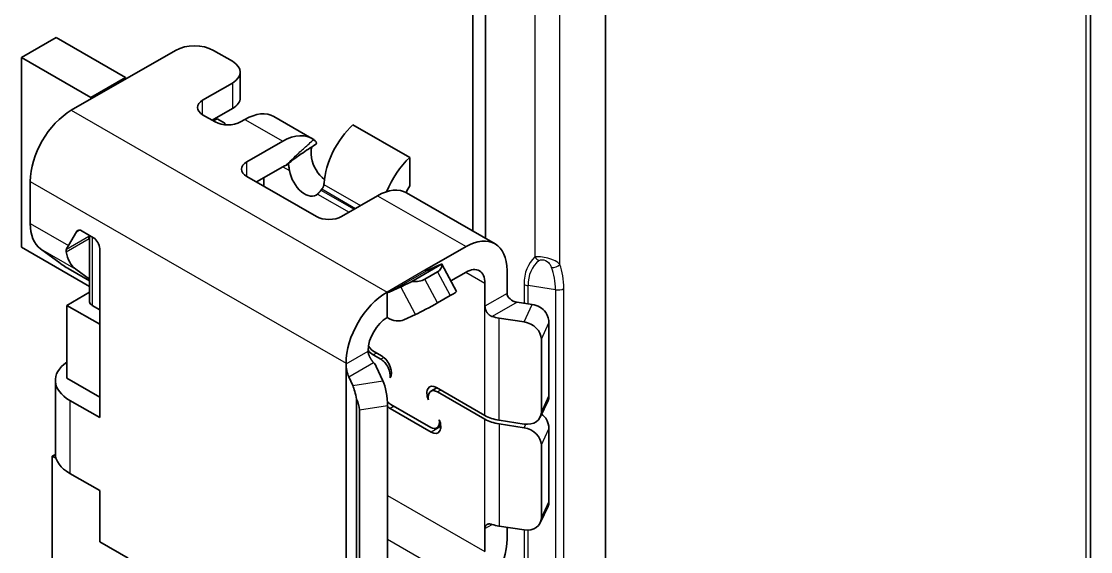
# Model space of a CAD drawing. Header units: millimetres. Extents: x 0 to 119, y 0 to 84.
# Drawn here: x 42.35 to 51.93, y 14.65 to 19.4 of the extents above; entities that cross this region are included whole.
import ezdxf

# ---------------------------------------------------------------- set-up
doc = ezdxf.new("R2010")
doc.units = ezdxf.units.MM
doc.header["$LTSCALE"] = 0.2
doc.layers.add('Sichtbar (ISO)', color=7, linetype='Continuous', lineweight=35)
doc.layers.add('Sichtbar schmal (ISO)', color=7, linetype='Continuous', lineweight=25)

msp = doc.modelspace()

# ---------------------------------------------------------------- linework, layer by layer
at = {"layer": 'Sichtbar (ISO)'}
for p, q in [((51.9283, 25.0418), (51.9283, 8.0314)), ((47.5847, 22.3692), (47.5847, 5.3034)), ((46.5099, 17.4549), (46.5099, 21.5515)), ((46.3968, 21.4864), (46.3968, 17.52)), ((42.6633, 19.2543), (42.3521, 19.0752)), ((42.6633, 19.2543), (43.2855, 18.896)), ((42.3521, 17.3747), (42.3521, 19.0752)), ((42.3521, 19.0752), (42.9744, 18.7168)), ((42.799, 18.6025), (43.7324, 19.14)), ((44.2415, 19.0423), (44.0718, 19.14)), ((43.2855, 18.896), (42.9744, 18.7168)), ((43.2855, 18.896), (43.2855, 18.8827)), ((44.3118, 18.9446), (44.3118, 18.7157)), ((43.9756, 18.6937), (44.2415, 18.8468)), ((42.9744, 18.7168), (42.9744, 18.7035)), ((44.0613, 18.5141), (44.2415, 18.6179)), ((44.0888, 18.4983), (43.9756, 18.5634)), ((44.0737, 18.507), (44.1058, 18.5255)), ((44.1736, 18.4864), (44.1058, 18.5255)), ((44.1736, 18.4864), (44.1736, 18.4727)), ((44.3547, 18.5211), (44.3151, 18.4983)), ((44.6141, 18.5466), (44.9536, 18.3511)), ((45.8311, 18.18), (45.322, 18.4732)), ((44.6941, 18.3256), (44.3716, 18.1399)), ((45.8311, 17.9253), (45.8311, 18.18)), ((44.9939, 17.6513), (44.3716, 18.0096)), ((44.6941, 18.0967), (44.4572, 17.9603)), ((42.4313, 17.9657), (42.4313, 17.5883)), ((44.5244, 17.9217), (44.5244, 17.999)), ((45.2202, 17.6513), (45.5426, 17.837)), ((45.8021, 17.8625), (46.594, 17.4064)), ((42.8453, 17.5142), (42.7737, 17.3911)), ((42.9979, 17.4604), (42.8967, 17.5205)), ((42.9623, 17.4816), (42.9623, 17.4456)), ((42.9623, 17.4456), (42.9623, 17.088)), ((42.9623, 17.0233), (42.3521, 17.3747)), ((42.5234, 17.3599), (42.698, 17.2319)), ((43.0536, 15.848), (43.0536, 17.363)), ((45.9669, 17.1692), (46.3346, 17.3809)), ((42.792, 17.1718), (42.9623, 17.0738)), ((42.8402, 17.1775), (42.9623, 17.088)), ((45.8481, 17.0679), (46.1157, 17.222)), ((46.0793, 17.154), (45.9662, 17.0889)), ((46.0899, 17.2144), (45.9857, 17.1667)), ((46.1179, 17.2248), (46.2499, 16.9781)), ((46.1987, 17.0738), (46.3346, 17.152)), ((46.7022, 17.1676), (46.7022, 16.9615)), ((42.9623, 17.0879), (42.9623, 16.8867)), ((46.5043, 17.0535), (46.5043, 16.8475)), ((42.7594, 16.8541), (42.9623, 16.971)), ((45.6274, 16.9737), (45.6274, 16.7448)), ((45.7505, 17.019), (45.6463, 16.9712)), ((42.7594, 16.8541), (42.7594, 16.2001)), ((42.7594, 16.8541), (43.0536, 16.6848)), ((43.0536, 16.8151), (42.9857, 16.8541)), ((46.08, 16.8761), (46.1931, 16.9413)), ((46.7915, 16.8824), (46.9269, 16.8615)), ((45.8825, 16.7723), (45.7783, 16.7246)), ((46.6298, 16.7404), (46.8544, 16.7057)), ((47.0766, 16.0423), (47.0766, 16.6963)), ((47.009, 15.897), (47.009, 16.5511)), ((45.4577, 16.4509), (45.4577, 16.4443)), ((45.5709, 16.3713), (45.503, 16.4103)), ((45.5143, 16.4365), (45.5822, 16.3974)), ((45.2597, 16.3369), (45.2597, 16.3303)), ((45.2597, 16.3303), (45.2597, 8.7239)), ((45.5302, 16.3067), (45.5904, 16.1773)), ((42.7594, 16.2001), (43.0536, 16.0307)), ((45.2837, 16.2135), (45.3199, 16.1355)), ((42.6564, 16.1816), (42.6564, 15.5276)), ((46.0201, 16.084), (46.0733, 16.1146)), ((46.0687, 16.1173), (46.5043, 15.8665)), ((43.0536, 15.848), (42.7853, 16.0025)), ((45.3529, 8.6407), (45.3529, 16.013)), ((46.5043, 15.8338), (46.08, 16.0781)), ((46.9995, 15.8534), (47.0686, 16.0018)), ((45.3795, 15.9185), (45.3795, 8.7045)), ((45.6318, 8.7434), (45.6318, 15.9575)), ((46.0234, 15.7182), (45.6557, 15.93)), ((45.6614, 15.966), (46.0178, 15.7607)), ((46.6298, 15.8247), (46.8544, 15.7901)), ((46.0737, 15.7552), (46.108, 15.775)), ((46.6298, 15.792), (46.8544, 15.7574)), ((47.0766, 15.0939), (47.0766, 15.748)), ((42.6293, 15.5028), (42.6567, 15.5185)), ((47.009, 15.6027), (47.009, 14.9487)), ((42.6632, 15.4832), (42.6293, 15.5028)), ((42.6293, 13.8186), (42.6293, 15.5028)), ((43.0536, 15.1939), (42.7853, 15.3484)), ((43.0536, 14.7347), (43.0536, 15.1939)), ((46.9995, 14.905), (47.0686, 15.0534)), ((46.5043, 14.8527), (46.5043, 14.6467)), ((46.6298, 14.8764), (46.8544, 14.8417)), ((46.7022, 14.8652), (46.7022, 14.7607)), ((43.3081, 14.5881), (43.0536, 14.7347))]:
    msp.add_line(p, q, dxfattribs=at)
for centre, major_axis, ratio, start_param, end_param in [((43.9021, 19.0423), (-0.24, 0), 0.575862, 3.926991, 5.497787), ((44.0718, 18.9446), (0.24, 0), 0.575862, 5.497787, 7.068583), ((44.0888, 18.6286), (-0.16, 0), 0.575862, 5.497787, 7.068583), ((44.0718, 18.7157), (0.24, 0), 0.575862, 5.497787, 6.283185), ((42.799, 18.1774), (-0.2595, -0.4506), 0.578093, 3.925057, 5.495853), ((44.3547, 18.096), (0.2595, 0.4506), 0.578093, 0, 0.783464), ((44.2019, 18.5634), (0.16, 0), 0.575862, 3.926991, 5.497787), ((44.6941, 17.9005), (0.2595, 0.4506), 0.578093, 6.214512, 7.06665), ((45.4295, 18.1285), (-0.2595, -0.4506), 0.578093, 4.221696, 5.418854), ((44.4848, 18.0748), (-0.16, 0), 0.575862, 5.497787, 7.068583), ((44.6941, 17.9005), (-0.1198, -0.208), 0.578093, 3.741295, 3.925057), ((45.09, 18.1287), (-0.0998, 0.1733), 0.578093, 0.98869, 2.185504), ((45.9386, 17.8354), (-0.2595, -0.4506), 0.578093, 4.221696, 4.954021), ((44.8921, 18.0146), (0.0998, -0.1733), 0.578093, 4.130282, 6.427016), ((44.9646, 18.077), (-0.0549, 0.2196), 0.374595, 3.930189, 4.006286), ((45.9386, 17.8354), (0.1198, 0.208), 0.578093, 1.469317, 1.757923), ((44.9416, 18.0432), (-0.0925, -0.2312), 0.651645, 1.109754, 1.170749), ((45.5426, 17.4119), (0.2595, 0.4506), 0.578093, 0, 0.783464), ((45.107, 17.7165), (-0.16, 0), 0.575862, 0.785398, 2.356194), ((42.799, 17.8), (-0.2595, -0.4506), 0.578093, 5.495853, 6.219319), ((42.8958, 17.4557), (-0.0399, 0.0693), 0.578093, 5.483993, 6.603754), ((43.1414, 17.6029), (0.1847, 0.1696), 0.263701, 2.598248, 2.667614), ((43.1158, 17.6176), (-0.1198, -0.208), 0.578093, 5.883902, 5.935941), ((42.997, 17.3955), (0.0399, -0.0693), 0.578093, 0.787332, 2.3424), ((46.3346, 16.9558), (0.2595, 0.4506), 0.578093, 5.495853, 7.06665), ((43.1158, 17.6176), (-0.2595, -0.4506), 0.578093, 5.671392, 6.219319), ((43.1414, 17.6029), (0.4002, 0.3676), 0.263701, 2.437198, 2.542802), ((42.7546, 17.1993), (0.0678, -0.0425), 0.052078, 3.758945, 5.329742), ((45.9669, 17.2019), (0.02, -0.0347), 0.578093, 5.499721, 6.229449), ((45.9275, 17.2414), (-0.1879, 0.0437), 0.531497, 2.624188, 3.375285), ((45.9768, 17.1493), (0.1411, 0.0755), 0.043827, 6.080558, 6.900257), ((46.3346, 16.9558), (0.1198, 0.208), 0.578093, 5.495853, 7.06665), ((43.0423, 17.0356), (0.0799, -0.0526), 0.055003, 3.167734, 3.177734), ((45.8637, 17.0841), (0.1411, 0.0755), 0.043827, 3.758664, 4.578363), ((45.8144, 17.1763), (0.1879, -0.0437), 0.531497, 5.014683, 5.765781), ((45.6274, 16.5486), (-0.2595, -0.4506), 0.578093, 3.925057, 5.495853), ((45.6274, 17.0064), (0.02, -0.0347), 0.578093, 5.499721, 6.229449), ((46.1088, 16.9026), (0.1411, 0.0755), 0.043827, 5.32946, 6.283185), ((46.7915, 16.9478), (-0.0871, 0.0276), 0.698876, 0.217601, 1.788397), ((43.0423, 16.8867), (-0.08, 0), 0.575862, 0, 0.785398), ((45.9957, 16.8375), (0.1411, 0.0755), 0.043827, 3.758664, 5.32946), ((46.9269, 16.7307), (0.1451, -0.0675), 0.78969, 1.001836, 1.922926), ((46.946, 16.7716), (0.1043, -0.1388), 0.566752, 0.646427, 1.296133), ((45.6274, 16.5486), (-0.1198, -0.208), 0.578093, 3.925057, 5.495853), ((45.6274, 17.0064), (0.1597, -0.2773), 0.578093, 5.499721, 6.229449), ((46.7022, 16.8961), (0.28, 0), 0.575862, 4.216743, 4.45059), ((46.8544, 16.5749), (0.1451, -0.0675), 0.78969, 0.35213, 1.922926), ((45.5143, 16.5346), (-0.0599, 0.104), 0.578093, 1.674992, 2.358128), ((45.503, 16.5085), (-0.0599, 0.104), 0.578093, 1.795604, 2.358128), ((45.5822, 16.2993), (0.0599, -0.104), 0.578093, 0.226342, 2.358128), ((43.0964, 16.1816), (-0.44, 0), 0.575862, 5.584889, 7.068583), ((45.2837, 16.279), (0.0155, -0.0831), 0.218781, 4.005621, 5.576417), ((45.2597, 16.2649), (0.28, 0), 0.575862, 0.261799, 0.495646), ((45.5709, 16.2732), (0.0599, -0.104), 0.578093, 0.587309, 2.358128), ((45.3199, 16.0047), (0.0244, -0.1581), 0.211597, 1.590431, 2.511521), ((45.5904, 16.0465), (0.0244, -0.1581), 0.211597, 0.940724, 2.511521), ((46.0687, 16.0192), (-0.0599, 0.104), 0.578093, 5.499721, 7.631507), ((46.08, 15.98), (-0.0599, 0.104), 0.578093, 5.499721, 7.27054), ((45.2489, 15.9938), (-0.1043, 0.1388), 0.566752, 3.78802, 4.437726), ((46.946, 16.1175), (0.1043, -0.1388), 0.566752, 0.294297, 0.646427), ((45.6614, 16.0575), (-0.0559, 0.0971), 0.578093, 1.959597, 2.358128), ((45.6557, 16.0281), (-0.0599, 0.104), 0.578093, 2.072494, 2.358128), ((46.8544, 15.9209), (0.1451, -0.0675), 0.78969, 5.064519, 6.635315), ((46.0178, 15.8523), (0.0559, -0.0971), 0.578093, 5.499721, 7.288927), ((46.0234, 15.8163), (0.0599, -0.104), 0.578093, 5.499721, 7.635694), ((46.7022, 15.9805), (0.28, 0), 0.575862, 3.926991, 4.45059), ((46.7022, 15.9478), (0.28, 0), 0.575862, 3.926991, 4.45059), ((46.9269, 15.7823), (0.1451, -0.0675), 0.78969, 1.001836, 1.344899), ((46.946, 15.8232), (0.1043, -0.1388), 0.566752, 0.646427, 1.296133), ((46.8544, 15.6266), (0.1451, -0.0675), 0.78969, 0.35213, 1.922926), ((43.0964, 15.5276), (-0.44, 0), 0.575862, 0, 0.785398), ((46.946, 15.1692), (0.1043, -0.1388), 0.566752, 0.294297, 0.646427), ((46.8544, 14.9725), (0.1451, -0.0675), 0.78969, 5.064519, 6.635315), ((46.7022, 15.0321), (0.28, 0), 0.575862, 4.216743, 4.45059), ((46.3346, 14.549), (0.2595, 0.4506), 0.578093, 3.925057, 5.495853)]:
    msp.add_ellipse(centre, major_axis=major_axis, ratio=ratio, start_param=start_param, end_param=end_param, dxfattribs=at)
for points, knots in [([(44.9869, 18.2958), (44.9444, 18.2691), (44.9015, 18.2412), (44.8365, 18.1962), (44.8146, 18.1805), (44.7815, 18.1559), (44.7704, 18.1474), (44.7536, 18.1343), (44.748, 18.1299), (44.7368, 18.1209), (44.7304, 18.1167), (44.7256, 18.1118)], [0, 0, 0, 0, 0.02683164, 0.02683164, 0.04031522, 0.04031522, 0.0470771, 0.0470771, 0.05046213, 0.05046213, 0.05384815, 0.05384815, 0.05384815, 0.05384815]), ([(44.9708, 18.3398), (44.9742, 18.3372), (44.9773, 18.3347), (44.9799, 18.3322), (44.9829, 18.3296), (44.9853, 18.3269), (44.9873, 18.3244), (44.9875, 18.3241), (44.9878, 18.3238), (44.988, 18.3235), (44.9882, 18.3232), (44.9884, 18.3229), (44.9886, 18.3226), (44.9903, 18.3203), (44.9915, 18.3181), (44.9924, 18.3161), (44.9934, 18.3139), (44.9939, 18.3117), (44.9941, 18.3097), (44.9941, 18.3096), (44.9941, 18.3094), (44.9942, 18.3092), (44.9942, 18.3091), (44.9942, 18.3089), (44.9942, 18.3087), (44.9942, 18.3073), (44.9941, 18.306), (44.9938, 18.3048), (44.9936, 18.3042), (44.9935, 18.3037), (44.9933, 18.3032), (44.9931, 18.3026), (44.9928, 18.3021), (44.9925, 18.3015), (44.9919, 18.3005), (44.9912, 18.2995), (44.9903, 18.2986), (44.9902, 18.2984), (44.99, 18.2983), (44.9899, 18.2981), (44.9894, 18.2977), (44.989, 18.2973), (44.9885, 18.2969), (44.988, 18.2966), (44.9874, 18.2962), (44.9869, 18.2958)], [0, 0, 0, 0, 0.0275436, 0.0275436, 0.0275436, 0.0575471, 0.0575471, 0.0575471, 0.0608568, 0.0608568, 0.0608568, 0.064493, 0.064493, 0.064493, 0.0912451, 0.0912451, 0.0912451, 0.1192055, 0.1192055, 0.1192055, 0.1216001, 0.1216001, 0.1216001, 0.1240066, 0.1240066, 0.1240066, 0.1436768, 0.1436768, 0.1436768, 0.1521061, 0.1521061, 0.1521061, 0.161245, 0.161245, 0.161245, 0.1795719, 0.1795719, 0.1795719, 0.1825708, 0.1825708, 0.1825708, 0.1910988, 0.1910988, 0.1910988, 0.1998326, 0.1998326, 0.1998326, 0.1998326]), ([(44.9515, 18.1758), (44.9511, 18.1783), (44.9507, 18.1809), (44.9503, 18.1834), (44.9499, 18.1866), (44.9495, 18.1897), (44.9491, 18.1928), (44.9489, 18.1948), (44.9487, 18.1968), (44.9485, 18.1987), (44.9484, 18.1992), (44.9484, 18.1996), (44.9483, 18.2001), (44.9479, 18.2039), (44.9476, 18.2077), (44.9474, 18.2114), (44.9472, 18.2145), (44.9471, 18.2176), (44.947, 18.2206), (44.947, 18.2211), (44.9469, 18.2216), (44.9469, 18.2221), (44.9469, 18.2226), (44.9469, 18.2231), (44.9469, 18.2236), (44.9469, 18.2256), (44.9468, 18.2276), (44.9469, 18.2295), (44.9469, 18.2304), (44.9469, 18.2313), (44.9469, 18.2322), (44.9469, 18.2333), (44.9469, 18.2343), (44.947, 18.2353), (44.947, 18.2375), (44.9471, 18.2396), (44.9473, 18.2416), (44.9474, 18.2441), (44.9477, 18.2464), (44.9479, 18.2487), (44.948, 18.2492), (44.9481, 18.2498), (44.9481, 18.2503), (44.9482, 18.2508), (44.9483, 18.2513), (44.9483, 18.2519), (44.9485, 18.253), (44.9487, 18.254), (44.9488, 18.2551), (44.949, 18.2561), (44.9492, 18.2571), (44.9494, 18.2581), (44.9499, 18.2606), (44.9505, 18.263), (44.9511, 18.2652), (44.9517, 18.2672), (44.9524, 18.2691), (44.9531, 18.271), (44.9531, 18.2711), (44.9532, 18.2713), (44.9533, 18.2714), (44.9534, 18.2718), (44.9535, 18.2721), (44.9537, 18.2724), (44.9542, 18.2736), (44.9547, 18.2747), (44.9553, 18.2758)], [0, 0, 0, 0, 0.0109561, 0.0109561, 0.0109561, 0.0247816, 0.0247816, 0.0247816, 0.0335996, 0.0335996, 0.0335996, 0.0357188, 0.0357188, 0.0357188, 0.0534816, 0.0534816, 0.0534816, 0.0686708, 0.0686708, 0.0686708, 0.0712289, 0.0712289, 0.0712289, 0.0737989, 0.0737989, 0.0737989, 0.0841642, 0.0841642, 0.0841642, 0.0890588, 0.0890588, 0.0890588, 0.0947906, 0.0947906, 0.0947906, 0.1069291, 0.1069291, 0.1069291, 0.12134, 0.12134, 0.12134, 0.12479, 0.12479, 0.12479, 0.1282281, 0.1282281, 0.1282281, 0.1354085, 0.1354085, 0.1354085, 0.1425889, 0.1425889, 0.1425889, 0.1603627, 0.1603627, 0.1603627, 0.1766889, 0.1766889, 0.1766889, 0.1781364, 0.1781364, 0.1781364, 0.1810477, 0.1810477, 0.1810477, 0.1921426, 0.1921426, 0.1921426, 0.1921426]), ([(44.7535, 18.0617), (44.7529, 18.0653), (44.7524, 18.0687), (44.7518, 18.0721), (44.7514, 18.0751), (44.7509, 18.0781), (44.7504, 18.0809), (44.7497, 18.0858), (44.7489, 18.0906), (44.7482, 18.095), (44.7479, 18.0967), (44.7477, 18.0984), (44.7474, 18.1), (44.7473, 18.1009), (44.7471, 18.1018), (44.747, 18.1026), (44.7468, 18.104), (44.7466, 18.1053), (44.7463, 18.1066), (44.7463, 18.1071), (44.7462, 18.1076), (44.7461, 18.1081), (44.746, 18.1088), (44.7459, 18.1095), (44.7457, 18.1102), (44.7456, 18.1111), (44.7454, 18.112), (44.7453, 18.1129), (44.7451, 18.1138), (44.745, 18.1147), (44.7448, 18.1155), (44.7446, 18.1167), (44.7444, 18.1179), (44.7442, 18.119), (44.7441, 18.1196), (44.744, 18.1201), (44.7439, 18.1207), (44.7438, 18.1213), (44.7437, 18.1218), (44.7436, 18.1223), (44.7434, 18.1234), (44.7433, 18.1245), (44.7431, 18.1255), (44.743, 18.1256), (44.743, 18.1257), (44.743, 18.1259)], [0, 0, 0, 0, 0.0149589, 0.0149589, 0.0149589, 0.0283271, 0.0283271, 0.0283271, 0.0511101, 0.0511101, 0.0511101, 0.0596843, 0.0596843, 0.0596843, 0.0644806, 0.0644806, 0.0644806, 0.0717356, 0.0717356, 0.0717356, 0.0745687, 0.0745687, 0.0745687, 0.0787637, 0.0787637, 0.0787637, 0.0841348, 0.0841348, 0.0841348, 0.0895059, 0.0895059, 0.0895059, 0.0969846, 0.0969846, 0.0969846, 0.100724, 0.100724, 0.100724, 0.1044633, 0.1044633, 0.1044633, 0.1119318, 0.1119318, 0.1119318, 0.1128711, 0.1128711, 0.1128711, 0.1128711]), ([(45.0443, 17.8976), (45.046, 17.8999), (45.0476, 17.9022), (45.0492, 17.9046), (45.0511, 17.9075), (45.0528, 17.9104), (45.0543, 17.9134), (45.0549, 17.9146), (45.0555, 17.9158), (45.056, 17.917), (45.0568, 17.9186), (45.0574, 17.9203), (45.0581, 17.9219), (45.0585, 17.9231), (45.0589, 17.9243), (45.0593, 17.9255), (45.0594, 17.926), (45.0596, 17.9264), (45.0597, 17.9269), (45.06, 17.9278), (45.0602, 17.9287), (45.0604, 17.9297), (45.061, 17.9321), (45.0614, 17.9344), (45.0617, 17.9368)], [0, 0, 0, 0, 0.01114207, 0.01114207, 0.01114207, 0.02489177, 0.02489177, 0.02489177, 0.03044668, 0.03044668, 0.03044668, 0.03804042, 0.03804042, 0.03804042, 0.04352217, 0.04352217, 0.04352217, 0.04563416, 0.04563416, 0.04563416, 0.04987541, 0.04987541, 0.04987541, 0.06088377, 0.06088377, 0.06088377, 0.06088377]), ([(45.0353, 17.8863), (45.0327, 17.8832), (45.0303, 17.8802), (45.0279, 17.8773), (45.0271, 17.8763), (45.0263, 17.8754), (45.0256, 17.8745), (45.0246, 17.8733), (45.0236, 17.8721), (45.0227, 17.871), (45.0216, 17.8697), (45.0205, 17.8684), (45.0195, 17.8671), (45.0193, 17.8669), (45.0191, 17.8666), (45.0188, 17.8663), (45.0184, 17.8658), (45.0179, 17.8653), (45.0175, 17.8648), (45.0155, 17.8624), (45.0135, 17.8602), (45.0117, 17.8581), (45.0094, 17.8556), (45.0073, 17.8534), (45.0052, 17.8514)], [0, 0, 0, 0, 0.01567255, 0.01567255, 0.01567255, 0.02068847, 0.02068847, 0.02068847, 0.02729573, 0.02729573, 0.02729573, 0.034817, 0.034817, 0.034817, 0.03643099, 0.03643099, 0.03643099, 0.03964543, 0.03964543, 0.03964543, 0.05462497, 0.05462497, 0.05462497, 0.07284483, 0.07284483, 0.07284483, 0.07284483]), ([(42.9566, 17.4742), (42.9561, 17.4727), (42.9557, 17.4711), (42.9555, 17.4695), (42.9554, 17.4681), (42.9554, 17.4667), (42.9555, 17.4652), (42.9555, 17.4649), (42.9555, 17.4646), (42.9555, 17.4642), (42.9556, 17.4638), (42.9556, 17.4633), (42.9557, 17.4629), (42.9559, 17.4615), (42.9562, 17.4601), (42.9566, 17.4587), (42.9569, 17.4578), (42.9572, 17.4568), (42.9575, 17.4558), (42.9579, 17.4549), (42.9583, 17.4539), (42.9587, 17.4529)], [0, 0, 0, 0, 0.01223658, 0.01223658, 0.01223658, 0.02234269, 0.02234269, 0.02234269, 0.02451267, 0.02451267, 0.02451267, 0.02760664, 0.02760664, 0.02760664, 0.03673153, 0.03673153, 0.03673153, 0.04283492, 0.04283492, 0.04283492, 0.04893831, 0.04893831, 0.04893831, 0.04893831]), ([(42.7562, 17.3587), (42.7554, 17.3572), (42.7548, 17.3555), (42.7543, 17.3537), (42.7538, 17.3518), (42.7534, 17.3499), (42.7532, 17.3479), (42.753, 17.3462), (42.753, 17.3444), (42.753, 17.3426), (42.753, 17.3423), (42.753, 17.3419), (42.753, 17.3416), (42.7531, 17.3412), (42.7531, 17.3409), (42.7531, 17.3405), (42.7532, 17.3387), (42.7534, 17.3368), (42.7538, 17.3349)], [0, 0, 0, 0, 0.01174824, 0.01174824, 0.01174824, 0.02356387, 0.02356387, 0.02356387, 0.03347259, 0.03347259, 0.03347259, 0.0353908, 0.0353908, 0.0353908, 0.03729786, 0.03729786, 0.03729786, 0.04714898, 0.04714898, 0.04714898, 0.04714898]), ([(46.5691, 16.7543), (46.5662, 16.7552), (46.5635, 16.7562), (46.5607, 16.7574), (46.5589, 16.7582), (46.5572, 16.7591), (46.5554, 16.76), (46.5539, 16.7609), (46.5523, 16.7617), (46.5508, 16.7627), (46.5502, 16.7631), (46.5496, 16.7635), (46.5489, 16.7639), (46.5483, 16.7643), (46.5477, 16.7647), (46.5471, 16.7652), (46.5456, 16.7662), (46.5441, 16.7673), (46.5427, 16.7684), (46.541, 16.7698), (46.5394, 16.7711), (46.5379, 16.7726), (46.5375, 16.7729), (46.5372, 16.7732), (46.5368, 16.7736), (46.5364, 16.7739), (46.5361, 16.7742), (46.5357, 16.7746), (46.5342, 16.7761), (46.5328, 16.7776), (46.5314, 16.7792), (46.5305, 16.7802), (46.5296, 16.7812), (46.5288, 16.7822), (46.5284, 16.7827), (46.5279, 16.7832), (46.5275, 16.7838), (46.5271, 16.7843), (46.5267, 16.7848), (46.5263, 16.7853), (46.5255, 16.7863), (46.5248, 16.7873), (46.524, 16.7884), (46.5235, 16.7891), (46.523, 16.7898), (46.5226, 16.7906), (46.5223, 16.791), (46.522, 16.7914), (46.5217, 16.7918), (46.5207, 16.7934), (46.5197, 16.795), (46.5188, 16.7967), (46.5174, 16.7989), (46.5162, 16.8012), (46.5151, 16.8036), (46.5148, 16.8042), (46.5144, 16.8049), (46.5141, 16.8056), (46.5139, 16.8061), (46.5137, 16.8066), (46.5134, 16.8071), (46.5126, 16.809), (46.5118, 16.8108), (46.5111, 16.8127), (46.5107, 16.8139), (46.5102, 16.8151), (46.5098, 16.8163), (46.5094, 16.8175), (46.509, 16.8187), (46.5087, 16.8199), (46.5079, 16.8223), (46.5073, 16.8247), (46.5067, 16.827), (46.5065, 16.8282), (46.5062, 16.8294), (46.506, 16.8306), (46.5057, 16.8317), (46.5055, 16.8329), (46.5054, 16.8341), (46.505, 16.8364), (46.5047, 16.8387), (46.5045, 16.8409), (46.5043, 16.8432), (46.5043, 16.8454), (46.5043, 16.8475)], [0, 0, 0, 0, 0.0120543, 0.0120543, 0.0120543, 0.0198214, 0.0198214, 0.0198214, 0.0268172, 0.0268172, 0.0268172, 0.0297329, 0.0297329, 0.0297329, 0.0326605, 0.0326605, 0.0326605, 0.0396849, 0.0396849, 0.0396849, 0.0477368, 0.0477368, 0.0477368, 0.0496242, 0.0496242, 0.0496242, 0.0515012, 0.0515012, 0.0515012, 0.0595082, 0.0595082, 0.0595082, 0.0644661, 0.0644661, 0.0644661, 0.0670114, 0.0670114, 0.0670114, 0.069424, 0.069424, 0.069424, 0.074267, 0.074267, 0.074267, 0.0775376, 0.0775376, 0.0775376, 0.0793767, 0.0793767, 0.0793767, 0.0865184, 0.0865184, 0.0865184, 0.096382, 0.096382, 0.096382, 0.099219, 0.099219, 0.099219, 0.1014304, 0.1014304, 0.1014304, 0.109119, 0.109119, 0.109119, 0.1140724, 0.1140724, 0.1140724, 0.1190259, 0.1190259, 0.1190259, 0.1289126, 0.1289126, 0.1289126, 0.1338559, 0.1338559, 0.1338559, 0.1387993, 0.1387993, 0.1387993, 0.1486778, 0.1486778, 0.1486778, 0.1585563, 0.1585563, 0.1585563, 0.1585563]), ([(45.4577, 16.4443), (45.4577, 16.44), (45.4581, 16.4355), (45.4588, 16.4309), (45.4596, 16.4262), (45.4606, 16.4215), (45.462, 16.4167), (45.4631, 16.413), (45.4643, 16.4094), (45.4657, 16.4058), (45.466, 16.405), (45.4663, 16.4042), (45.4666, 16.4035), (45.4671, 16.4021), (45.4677, 16.4008), (45.4682, 16.3995), (45.4689, 16.398), (45.4696, 16.3964), (45.4703, 16.3949), (45.4712, 16.393), (45.4721, 16.3912), (45.473, 16.3894), (45.4733, 16.3888), (45.4735, 16.3883), (45.4738, 16.3878), (45.4741, 16.3872), (45.4744, 16.3867), (45.4747, 16.3862), (45.4756, 16.3844), (45.4766, 16.3826), (45.4776, 16.3808), (45.4785, 16.3792), (45.4795, 16.3776), (45.4804, 16.376), (45.4808, 16.3754), (45.4812, 16.3747), (45.4815, 16.3741), (45.4819, 16.3735), (45.4823, 16.3729), (45.4827, 16.3723), (45.4837, 16.3707), (45.4847, 16.3692), (45.4857, 16.3677), (45.4868, 16.366), (45.4879, 16.3643), (45.4891, 16.3627), (45.4893, 16.3623), (45.4896, 16.362), (45.4899, 16.3616), (45.4901, 16.3612), (45.4904, 16.3608), (45.4907, 16.3605), (45.4918, 16.3589), (45.4929, 16.3574), (45.494, 16.3559), (45.4947, 16.355), (45.4954, 16.3541), (45.4961, 16.3532), (45.4968, 16.3524), (45.4975, 16.3515), (45.4982, 16.3507), (45.4989, 16.3498), (45.4995, 16.349), (45.5002, 16.3482), (45.5005, 16.3478), (45.5009, 16.3474), (45.5012, 16.347), (45.5015, 16.3466), (45.5019, 16.3463), (45.5022, 16.3459), (45.5029, 16.3451), (45.5035, 16.3444), (45.5042, 16.3437), (45.5048, 16.343), (45.5054, 16.3423), (45.5061, 16.3416)], [0, 0, 0, 0, 0.0197663, 0.0197663, 0.0197663, 0.0395468, 0.0395468, 0.0395468, 0.0543781, 0.0543781, 0.0543781, 0.0575399, 0.0575399, 0.0575399, 0.0629152, 0.0629152, 0.0629152, 0.0692702, 0.0692702, 0.0692702, 0.0769478, 0.0769478, 0.0769478, 0.0792125, 0.0792125, 0.0792125, 0.0814659, 0.0814659, 0.0814659, 0.0891047, 0.0891047, 0.0891047, 0.0962373, 0.0962373, 0.0962373, 0.0990182, 0.0990182, 0.0990182, 0.101811, 0.101811, 0.101811, 0.1089743, 0.1089743, 0.1089743, 0.1170373, 0.1170373, 0.1170373, 0.1189198, 0.1189198, 0.1189198, 0.1207916, 0.1207916, 0.1207916, 0.1288086, 0.1288086, 0.1288086, 0.1337609, 0.1337609, 0.1337609, 0.1387131, 0.1387131, 0.1387131, 0.1436752, 0.1436752, 0.1436752, 0.1461563, 0.1461563, 0.1461563, 0.1486373, 0.1486373, 0.1486373, 0.1535844, 0.1535844, 0.1535844, 0.1585315, 0.1585315, 0.1585315, 0.1585315]), ([(46.5043, 14.8527), (46.5043, 14.857), (46.5046, 14.8611), (46.5054, 14.8649), (46.5059, 14.8677), (46.5067, 14.8704), (46.5076, 14.8729), (46.5079, 14.8738), (46.5083, 14.8746), (46.5087, 14.8754), (46.5092, 14.8765), (46.5097, 14.8776), (46.5104, 14.8786), (46.5106, 14.8791), (46.5109, 14.8795), (46.5111, 14.8799), (46.5114, 14.8803), (46.5116, 14.8807), (46.5119, 14.881), (46.5126, 14.882), (46.5134, 14.8829), (46.5141, 14.8838), (46.5151, 14.8849), (46.5162, 14.8859), (46.5173, 14.8869), (46.518, 14.8875), (46.5187, 14.888), (46.5195, 14.8885), (46.5202, 14.889), (46.5209, 14.8895), (46.5217, 14.8899), (46.5224, 14.8903), (46.5232, 14.8907), (46.524, 14.8911), (46.5247, 14.8914), (46.5255, 14.8918), (46.5263, 14.8921), (46.5274, 14.8925), (46.5285, 14.8929), (46.5296, 14.8932), (46.5302, 14.8933), (46.5308, 14.8935), (46.5314, 14.8936), (46.5319, 14.8937), (46.5325, 14.8939), (46.5331, 14.894), (46.5337, 14.8941), (46.5343, 14.8942), (46.535, 14.8943), (46.5356, 14.8944), (46.5362, 14.8944), (46.5368, 14.8945), (46.5378, 14.8946), (46.5387, 14.8947), (46.5397, 14.8947), (46.5404, 14.8948), (46.5411, 14.8948), (46.5418, 14.8948), (46.5421, 14.8948), (46.5424, 14.8948), (46.5427, 14.8948), (46.5433, 14.8948), (46.5438, 14.8948), (46.5444, 14.8948), (46.5451, 14.8948), (46.5459, 14.8947), (46.5466, 14.8947), (46.5474, 14.8946), (46.5481, 14.8946), (46.5489, 14.8945), (46.55, 14.8944), (46.5511, 14.8943), (46.5521, 14.8941), (46.5527, 14.8941), (46.5533, 14.894), (46.5539, 14.8939), (46.5544, 14.8938), (46.5549, 14.8937), (46.5554, 14.8936), (46.5565, 14.8934), (46.5576, 14.8932), (46.5587, 14.893), (46.5592, 14.8929), (46.5598, 14.8928), (46.5604, 14.8926), (46.561, 14.8925), (46.5616, 14.8924), (46.5622, 14.8922), (46.5633, 14.8919), (46.5645, 14.8916), (46.5656, 14.8913), (46.5668, 14.891), (46.5679, 14.8906), (46.5691, 14.8903)], [0, 0, 0, 0, 0.0197656, 0.0197656, 0.0197656, 0.034577, 0.034577, 0.034577, 0.0395176, 0.0395176, 0.0395176, 0.0465893, 0.0465893, 0.0465893, 0.0493973, 0.0493973, 0.0493973, 0.0522156, 0.0522156, 0.0522156, 0.0593135, 0.0593135, 0.0593135, 0.068303, 0.068303, 0.068303, 0.073716, 0.073716, 0.073716, 0.0791291, 0.0791291, 0.0791291, 0.0840985, 0.0840985, 0.0840985, 0.0890679, 0.0890679, 0.0890679, 0.0957013, 0.0957013, 0.0957013, 0.0990241, 0.0990241, 0.0990241, 0.1023348, 0.1023348, 0.1023348, 0.1056396, 0.1056396, 0.1056396, 0.1089445, 0.1089445, 0.1089445, 0.1138876, 0.1138876, 0.1138876, 0.1174284, 0.1174284, 0.1174284, 0.1188308, 0.1188308, 0.1188308, 0.1216512, 0.1216512, 0.1216512, 0.1252117, 0.1252117, 0.1252117, 0.1287722, 0.1287722, 0.1287722, 0.1337506, 0.1337506, 0.1337506, 0.1363479, 0.1363479, 0.1363479, 0.1387289, 0.1387289, 0.1387289, 0.143473, 0.143473, 0.143473, 0.1460606, 0.1460606, 0.1460606, 0.1486482, 0.1486482, 0.1486482, 0.1535902, 0.1535902, 0.1535902, 0.1585323, 0.1585323, 0.1585323, 0.1585323])]:
    msp.add_open_spline(points, degree=3, knots=knots, dxfattribs=at)
for points in [[(44.7251, 18.1113), (44.7252, 18.1115), (44.7254, 18.1116), (44.7256, 18.1118)], [(42.9623, 17.4456), (42.9623, 17.4454), (42.9623, 17.4453), (42.9623, 17.4451)]]:
    msp.add_open_spline(points, degree=3, dxfattribs=at)
at = {"layer": 'Sichtbar schmal (ISO)'}
for p, q in [((51.8844, 24.9784), (51.8844, 7.968)), ((46.9521, 22.1472), (46.9521, 17.2883)), ((47.1753, 17.2209), (47.1753, 22.1455)), ((44.2415, 18.8468), (44.2415, 18.6179)), ((43.9756, 18.5634), (43.9756, 18.6937)), ((42.799, 18.6025), (45.6274, 16.9737)), ((44.3547, 18.5211), (44.6941, 18.3256)), ((44.3716, 18.0096), (44.3716, 18.1399)), ((44.6934, 18.0963), (44.7535, 18.0617)), ((42.4313, 17.9657), (45.2597, 16.3369)), ((45.0617, 17.9368), (45.3888, 17.7484)), ((45.0052, 17.8514), (45.2864, 17.6895)), ((45.0353, 17.8863), (45.3318, 17.7156)), ((45.0443, 17.8976), (45.346, 17.7238)), ((45.5426, 17.837), (46.3346, 17.3809)), ((42.4313, 17.5883), (42.7737, 17.3911)), ((42.8453, 17.5142), (42.8705, 17.5287)), ((42.7538, 17.3349), (42.9587, 17.4529)), ((42.7562, 17.3587), (42.9566, 17.4742)), ((42.9857, 17.4677), (42.9857, 16.8541)), ((42.5234, 17.3599), (42.8402, 17.1775)), ((45.9669, 17.1692), (45.6274, 16.9737)), ((45.6463, 16.9712), (45.9857, 17.1667)), ((46.0793, 17.154), (46.1931, 16.9413)), ((46.3339, 17.1516), (46.5043, 17.0535)), ((46.08, 16.8761), (45.9662, 17.0889)), ((45.8825, 16.7723), (45.7505, 17.019)), ((46.7022, 16.9615), (46.5043, 16.8475)), ((46.8541, 17.0432), (46.8541, 16.8727)), ((46.89, 16.8672), (46.89, 17.0313)), ((47.1351, 16.9935), (46.89, 17.0313)), ((47.1351, 16.9935), (47.1351, 9.9168)), ((47.2109, 9.9279), (47.2109, 17.0046)), ((46.7915, 16.8824), (46.5691, 16.7543)), ((46.8544, 16.7057), (46.9269, 16.8615)), ((46.5043, 15.8665), (46.5043, 16.8475)), ((46.6298, 15.8247), (46.6298, 16.7404)), ((47.009, 16.5511), (47.0766, 16.6963)), ((45.2597, 16.3303), (45.4577, 16.4443)), ((45.5314, 16.4267), (45.503, 16.4103)), ((45.5978, 16.3868), (45.5709, 16.3713)), ((45.2837, 16.2135), (45.5061, 16.3416)), ((45.3199, 16.1355), (45.5904, 16.1773)), ((46.1084, 16.0944), (46.08, 16.0781)), ((42.7853, 16.0025), (42.7853, 15.3484)), ((47.009, 15.897), (47.0766, 16.0423)), ((45.3795, 15.9185), (45.6318, 15.9575)), ((45.6898, 15.9496), (45.6557, 15.93)), ((46.5043, 14.8527), (46.5043, 15.8338)), ((46.1083, 15.7671), (46.0234, 15.7182)), ((46.6298, 15.792), (46.6298, 14.8764)), ((46.8544, 15.7574), (46.8689, 15.7884)), ((47.009, 15.6027), (47.0766, 15.748)), ((45.6318, 15.1491), (46.5043, 14.6467)), ((47.009, 14.9487), (47.0766, 15.0939)), ((46.5043, 14.8527), (46.5694, 14.8902)), ((45.6318, 14.7574), (46.3346, 14.3527)), ((46.8541, 14.8418), (46.8541, 13.161)), ((46.89, 13.1555), (46.89, 14.8397))]:
    msp.add_line(p, q, dxfattribs=at)
for centre, major_axis, ratio, start_param, end_param in [((48.2916, 16.2154), (-1.3757, 1.0333), 0.40355, 6.206213, 6.577483), ((48.3482, 16.248), (-1.4114, 0.9506), 0.385548, 6.165972, 6.537242), ((47.0086, 17.3209), (-0.0538, 0.0592), 0.809528, 1.39559, 2.027296), ((47.1203, 17.2543), (-0.075, -0.0278), 0.728534, 1.048989, 2.095001), ((46.291, 16.5654), (-0.7129, -0.7714), 0.585689, 2.576767, 2.864449), ((46.3461, 16.532), (0.7069, 0.865), 0.575886, 5.669313, 5.956994), ((46.9107, 17.0758), (-0.08, 0), 0.575862, 0.785398, 1.308997), ((47.1558, 17.038), (0.08, 0), 0.575862, 4.45059, 5.471607)]:
    msp.add_ellipse(centre, major_axis=major_axis, ratio=ratio, start_param=start_param, end_param=end_param, dxfattribs=at)
for points, knots in [([(44.7256, 18.1118), (44.7387, 18.1252), (44.7652, 18.1518), (44.8192, 18.2038), (44.8877, 18.2669), (44.9431, 18.3157), (44.9708, 18.3398)], [0.00009926, 0.00009926, 0.00009926, 0.00009926, 0.00753488, 0.01510324, 0.03027649, 0.04545884, 0.04545884, 0.04545884, 0.04545884]), ([(47.1753, 17.2209), (47.1682, 17.2286), (47.1595, 17.2361), (47.1309, 17.2549), (47.1082, 17.2663), (47.0265, 17.2878), (46.9738, 17.2919), (46.9521, 17.2883)], [0, 0, 0, 0, 0.00561174, 0.00561174, 0.01459053, 0.01459053, 0.02395866, 0.02395866, 0.02395866, 0.02395866]), ([(46.9893, 17.2557), (47.0003, 17.2646), (47.0268, 17.2674), (47.0674, 17.2467), (47.0786, 17.2329), (47.0927, 17.2108), (47.0969, 17.202), (47.1004, 17.1931)], [-0.02395866, -0.02395866, -0.02395866, -0.02395866, -0.01459053, -0.01459053, -0.00561174, -0.00561174, 0, 0, 0, 0])]:
    msp.add_open_spline(points, degree=3, knots=knots, dxfattribs=at)

doc.saveas('drawing.dxf')
